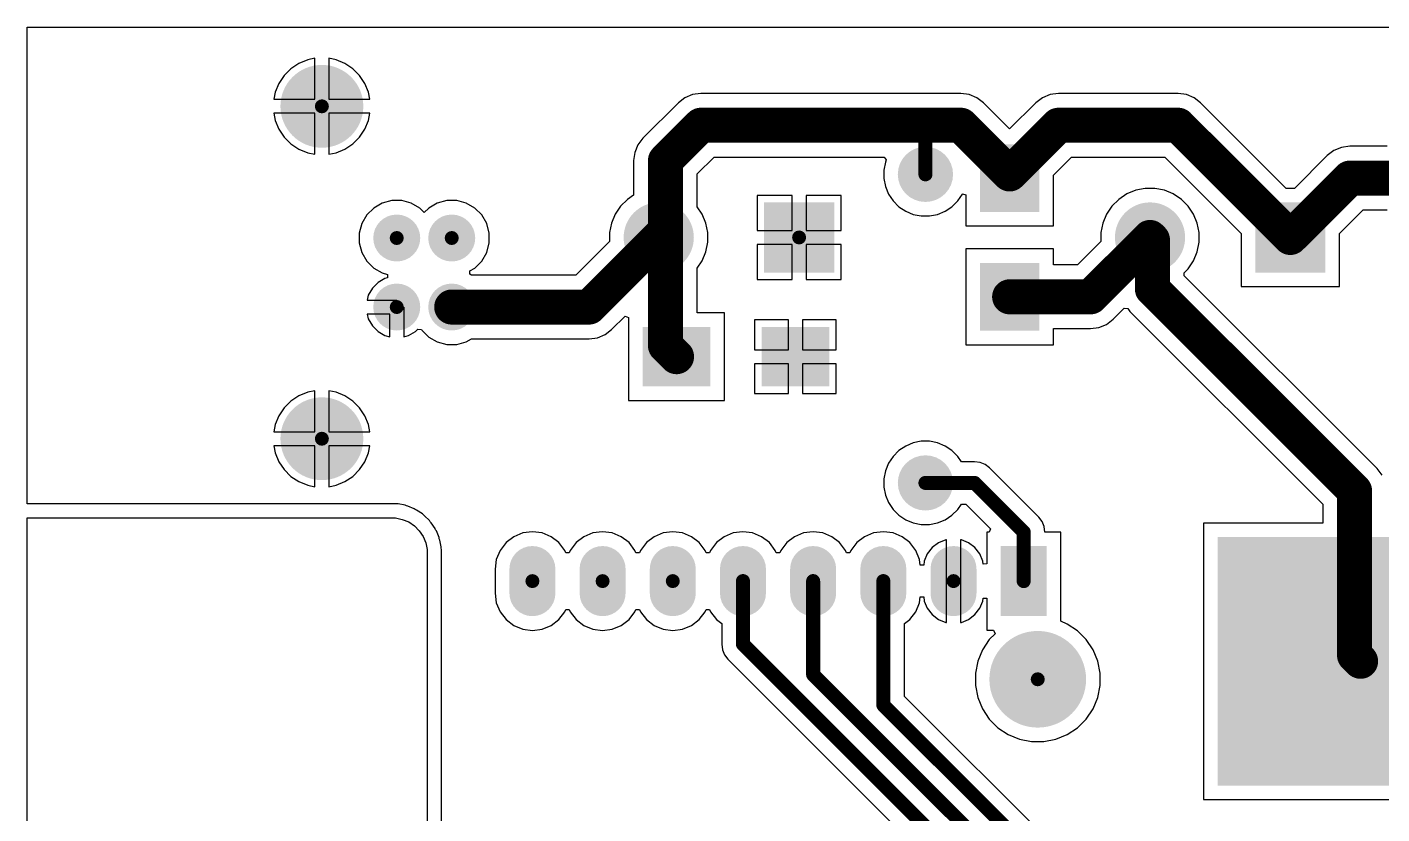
# Model space of a CAD drawing. Extents: x 35.6 to 115.6, y 61 to 113.
# Drawn here: x 35.56 to 84.59, y 84.53 to 113.03 of the extents above; entities that cross this region are included whole.
import ezdxf

# ---------------------------------------------------------------- set-up
doc = ezdxf.new("R2010")
doc.units = 0
for name, color, linetype in [('BOTTOMLAYER', 5, 'CONTINUOUS'), ('MULTILAYER', 9, 'CONTINUOUS'), ('PADHOLELAYER', 156, 'CONTINUOUS'), ('VIAHOLELAYER', 16, 'CONTINUOUS')]:
    doc.layers.add(name, color=color, linetype=linetype)

msp = doc.modelspace()

# ---------------------------------------------------------------- hatches: boundary and pattern name
at = {"layer": 'BOTTOMLAYER'}
h = msp.add_hatch(color=5, dxfattribs=at)
edge = h.paths.add_edge_path()
edge.add_arc((46.228, 110.16), 1.5, 0, 360)
h = msp.add_hatch(color=5, dxfattribs=at)
edge = h.paths.add_edge_path()
edge.add_arc((68.072, 107.696), 1, 0, 360)
for points in [[(70.045, 108.785), (72.195, 108.785), (72.195, 106.335), (70.045, 106.335)], [(62.23, 106.68), (64.77, 106.68), (64.77, 104.14), (62.23, 104.14)], [(80.01, 106.68), (82.55, 106.68), (82.55, 104.14), (80.01, 104.14)], [(70.045, 104.485), (72.195, 104.485), (72.195, 102.035), (70.045, 102.035)], [(57.839, 100.017), (57.839, 102.167), (60.289, 102.167), (60.289, 100.017)], [(62.139, 100.017), (62.139, 102.167), (64.589, 102.167), (64.589, 100.017)], [(72.46, 94.234), (72.46, 91.694), (70.796, 91.694), (70.796, 94.234)], [(78.645, 94.56), (88.995, 94.56), (88.995, 85.56), (78.645, 85.56)]]:
    msp.add_hatch(color=5, dxfattribs=at).paths.add_polyline_path(points)
h = msp.add_hatch(color=5, dxfattribs=at)
edge = h.paths.add_edge_path()
edge.add_arc((58.42, 105.41), 1.27, 0, 360)
h = msp.add_hatch(color=5, dxfattribs=at)
edge = h.paths.add_edge_path()
edge.add_arc((76.2, 105.41), 1.27, 0, 360)
h = msp.add_hatch(color=5, dxfattribs=at)
edge = h.paths.add_edge_path()
edge.add_arc((48.938, 105.39), 0.85, 0, 360)
h = msp.add_hatch(color=5, dxfattribs=at)
edge = h.paths.add_edge_path()
edge.add_arc((50.928, 105.39), 0.85, 0, 360)
h = msp.add_hatch(color=5, dxfattribs=at)
edge = h.paths.add_edge_path()
edge.add_arc((48.938, 102.89), 0.85, 0, 360)
h = msp.add_hatch(color=5, dxfattribs=at)
edge = h.paths.add_edge_path()
edge.add_arc((50.928, 102.89), 0.85, 0, 360)
h = msp.add_hatch(color=5, dxfattribs=at)
edge = h.paths.add_edge_path()
edge.add_arc((46.228, 98.12), 1.5, 0, 360)
h = msp.add_hatch(color=5, dxfattribs=at)
edge = h.paths.add_edge_path()
edge.add_arc((68.072, 96.52), 1, 0, 360)
h = msp.add_hatch(color=5, dxfattribs=at)
edge = h.paths.add_edge_path()
edge.add_arc((53.848, 93.402), 0.832, 0, 180)
edge.add_line((53.016, 93.402), (53.016, 92.526))
edge.add_arc((53.848, 92.526), 0.832, 180, 360)
edge.add_line((54.68, 92.526), (54.68, 93.402))
h = msp.add_hatch(color=5, dxfattribs=at)
edge = h.paths.add_edge_path()
edge.add_arc((56.388, 93.402), 0.832, 0, 180)
edge.add_line((55.556, 93.402), (55.556, 92.526))
edge.add_arc((56.388, 92.526), 0.832, 180, 360)
edge.add_line((57.22, 92.526), (57.22, 93.402))
h = msp.add_hatch(color=5, dxfattribs=at)
edge = h.paths.add_edge_path()
edge.add_arc((58.928, 93.402), 0.832, 0, 180)
edge.add_line((58.096, 93.402), (58.096, 92.526))
edge.add_arc((58.928, 92.526), 0.832, 180, 360)
edge.add_line((59.76, 92.526), (59.76, 93.402))
h = msp.add_hatch(color=5, dxfattribs=at)
edge = h.paths.add_edge_path()
edge.add_arc((61.468, 93.402), 0.832, 0, 180)
edge.add_line((60.636, 93.402), (60.636, 92.526))
edge.add_arc((61.468, 92.526), 0.832, 180, 360)
edge.add_line((62.3, 92.526), (62.3, 93.402))
h = msp.add_hatch(color=5, dxfattribs=at)
edge = h.paths.add_edge_path()
edge.add_arc((64.008, 93.402), 0.832, 0, 180)
edge.add_line((63.176, 93.402), (63.176, 92.526))
edge.add_arc((64.008, 92.526), 0.832, 180, 360)
edge.add_line((64.84, 92.526), (64.84, 93.402))
h = msp.add_hatch(color=5, dxfattribs=at)
edge = h.paths.add_edge_path()
edge.add_arc((66.548, 93.402), 0.832, 0, 180)
edge.add_line((65.716, 93.402), (65.716, 92.526))
edge.add_arc((66.548, 92.526), 0.832, 180, 360)
edge.add_line((67.38, 92.526), (67.38, 93.402))
h = msp.add_hatch(color=5, dxfattribs=at)
edge = h.paths.add_edge_path()
edge.add_arc((69.088, 93.402), 0.832, 0, 180)
edge.add_line((68.256, 93.402), (68.256, 92.526))
edge.add_arc((69.088, 92.526), 0.832, 180, 360)
edge.add_line((69.92, 92.526), (69.92, 93.402))
h = msp.add_hatch(color=5, dxfattribs=at)
edge = h.paths.add_edge_path()
edge.add_arc((72.136, 89.408), 1.75, 0, 360)
at = {"layer": 'MULTILAYER'}
h = msp.add_hatch(color=9, dxfattribs=at)
edge = h.paths.add_edge_path()
edge.add_arc((46.228, 110.16), 1.5, 0, 360)
h = msp.add_hatch(color=9, dxfattribs=at)
edge = h.paths.add_edge_path()
edge.add_arc((58.42, 105.41), 1.27, 0, 360)
for points in [[(62.23, 106.68), (64.77, 106.68), (64.77, 104.14), (62.23, 104.14)], [(80.01, 106.68), (82.55, 106.68), (82.55, 104.14), (80.01, 104.14)], [(72.46, 94.234), (72.46, 91.694), (70.796, 91.694), (70.796, 94.234)]]:
    msp.add_hatch(color=9, dxfattribs=at).paths.add_polyline_path(points)
h = msp.add_hatch(color=9, dxfattribs=at)
edge = h.paths.add_edge_path()
edge.add_arc((76.2, 105.41), 1.27, 0, 360)
h = msp.add_hatch(color=9, dxfattribs=at)
edge = h.paths.add_edge_path()
edge.add_arc((48.938, 105.39), 0.85, 0, 360)
h = msp.add_hatch(color=9, dxfattribs=at)
edge = h.paths.add_edge_path()
edge.add_arc((50.928, 105.39), 0.85, 0, 360)
h = msp.add_hatch(color=9, dxfattribs=at)
edge = h.paths.add_edge_path()
edge.add_arc((48.938, 102.89), 0.85, 0, 360)
h = msp.add_hatch(color=9, dxfattribs=at)
edge = h.paths.add_edge_path()
edge.add_arc((50.928, 102.89), 0.85, 0, 360)
h = msp.add_hatch(color=9, dxfattribs=at)
edge = h.paths.add_edge_path()
edge.add_arc((46.228, 98.12), 1.5, 0, 360)
h = msp.add_hatch(color=9, dxfattribs=at)
edge = h.paths.add_edge_path()
edge.add_arc((53.848, 93.402), 0.832, 0, 180)
edge.add_line((53.016, 93.402), (53.016, 92.526))
edge.add_arc((53.848, 92.526), 0.832, 180, 360)
edge.add_line((54.68, 92.526), (54.68, 93.402))
h = msp.add_hatch(color=9, dxfattribs=at)
edge = h.paths.add_edge_path()
edge.add_arc((56.388, 93.402), 0.832, 0, 180)
edge.add_line((55.556, 93.402), (55.556, 92.526))
edge.add_arc((56.388, 92.526), 0.832, 180, 360)
edge.add_line((57.22, 92.526), (57.22, 93.402))
h = msp.add_hatch(color=9, dxfattribs=at)
edge = h.paths.add_edge_path()
edge.add_arc((58.928, 93.402), 0.832, 0, 180)
edge.add_line((58.096, 93.402), (58.096, 92.526))
edge.add_arc((58.928, 92.526), 0.832, 180, 360)
edge.add_line((59.76, 92.526), (59.76, 93.402))
h = msp.add_hatch(color=9, dxfattribs=at)
edge = h.paths.add_edge_path()
edge.add_arc((61.468, 93.402), 0.832, 0, 180)
edge.add_line((60.636, 93.402), (60.636, 92.526))
edge.add_arc((61.468, 92.526), 0.832, 180, 360)
edge.add_line((62.3, 92.526), (62.3, 93.402))
h = msp.add_hatch(color=9, dxfattribs=at)
edge = h.paths.add_edge_path()
edge.add_arc((64.008, 93.402), 0.832, 0, 180)
edge.add_line((63.176, 93.402), (63.176, 92.526))
edge.add_arc((64.008, 92.526), 0.832, 180, 360)
edge.add_line((64.84, 92.526), (64.84, 93.402))
h = msp.add_hatch(color=9, dxfattribs=at)
edge = h.paths.add_edge_path()
edge.add_arc((66.548, 93.402), 0.832, 0, 180)
edge.add_line((65.716, 93.402), (65.716, 92.526))
edge.add_arc((66.548, 92.526), 0.832, 180, 360)
edge.add_line((67.38, 92.526), (67.38, 93.402))
h = msp.add_hatch(color=9, dxfattribs=at)
edge = h.paths.add_edge_path()
edge.add_arc((69.088, 93.402), 0.832, 0, 180)
edge.add_line((68.256, 93.402), (68.256, 92.526))
edge.add_arc((69.088, 92.526), 0.832, 180, 360)
edge.add_line((69.92, 92.526), (69.92, 93.402))
h = msp.add_hatch(color=9, dxfattribs=at)
edge = h.paths.add_edge_path()
edge.add_arc((72.136, 89.408), 1.75, 0, 360)
at = {"layer": 'PADHOLELAYER'}
h = msp.add_hatch(color=156, dxfattribs=at)
edge = h.paths.add_edge_path()
edge.add_arc((46.228, 110.16), 0.254, 0, 360)
h = msp.add_hatch(color=156, dxfattribs=at)
edge = h.paths.add_edge_path()
edge.add_arc((48.938, 105.39), 0.254, 0, 360)
h = msp.add_hatch(color=156, dxfattribs=at)
edge = h.paths.add_edge_path()
edge.add_arc((50.928, 105.39), 0.254, 0, 360)
h = msp.add_hatch(color=156, dxfattribs=at)
edge = h.paths.add_edge_path()
edge.add_arc((58.42, 105.41), 0.254, 0, 360)
h = msp.add_hatch(color=156, dxfattribs=at)
edge = h.paths.add_edge_path()
edge.add_arc((63.5, 105.41), 0.254, 0, 360)
h = msp.add_hatch(color=156, dxfattribs=at)
edge = h.paths.add_edge_path()
edge.add_arc((76.2, 105.41), 0.254, 0, 360)
h = msp.add_hatch(color=156, dxfattribs=at)
edge = h.paths.add_edge_path()
edge.add_arc((81.28, 105.41), 0.254, 0, 360)
h = msp.add_hatch(color=156, dxfattribs=at)
edge = h.paths.add_edge_path()
edge.add_arc((48.938, 102.89), 0.254, 0, 360)
h = msp.add_hatch(color=156, dxfattribs=at)
edge = h.paths.add_edge_path()
edge.add_arc((50.928, 102.89), 0.254, 0, 360)
h = msp.add_hatch(color=156, dxfattribs=at)
edge = h.paths.add_edge_path()
edge.add_arc((46.228, 98.12), 0.254, 0, 360)
h = msp.add_hatch(color=156, dxfattribs=at)
edge = h.paths.add_edge_path()
edge.add_arc((53.848, 92.964), 0.254, 0, 360)
h = msp.add_hatch(color=156, dxfattribs=at)
edge = h.paths.add_edge_path()
edge.add_arc((56.388, 92.964), 0.254, 0, 360)
h = msp.add_hatch(color=156, dxfattribs=at)
edge = h.paths.add_edge_path()
edge.add_arc((58.928, 92.964), 0.254, 0, 360)
h = msp.add_hatch(color=156, dxfattribs=at)
edge = h.paths.add_edge_path()
edge.add_arc((61.468, 92.964), 0.254, 0, 360)
h = msp.add_hatch(color=156, dxfattribs=at)
edge = h.paths.add_edge_path()
edge.add_arc((64.008, 92.964), 0.254, 0, 360)
h = msp.add_hatch(color=156, dxfattribs=at)
edge = h.paths.add_edge_path()
edge.add_arc((66.548, 92.964), 0.254, 0, 360)
h = msp.add_hatch(color=156, dxfattribs=at)
edge = h.paths.add_edge_path()
edge.add_arc((69.088, 92.964), 0.254, 0, 360)
h = msp.add_hatch(color=156, dxfattribs=at)
edge = h.paths.add_edge_path()
edge.add_arc((71.628, 92.964), 0.254, 0, 360)
h = msp.add_hatch(color=156, dxfattribs=at)
edge = h.paths.add_edge_path()
edge.add_arc((72.136, 89.408), 0.254, 0, 360)
at = {"layer": 'VIAHOLELAYER'}
h = msp.add_hatch(color=16, dxfattribs=at)
edge = h.paths.add_edge_path()
edge.add_arc((68.072, 107.696), 0.254, 0, 360)
h = msp.add_hatch(color=16, dxfattribs=at)
edge = h.paths.add_edge_path()
edge.add_arc((68.072, 96.52), 0.254, 0, 360)

# ---------------------------------------------------------------- linework, layer by layer
at = {"layer": 'BOTTOMLAYER'}
for p, q in [((35.56, 95.768), (35.56, 113.03)), ((35.56, 113.03), (115.57, 113.03)), ((45.716, 111.847), (45.397, 111.714)), ((45.974, 111.898), (45.716, 111.847)), ((45.974, 110.414), (45.974, 111.898)), ((46.74, 111.847), (46.482, 111.898)), ((46.482, 111.898), (46.482, 110.414)), ((47.059, 111.714), (46.74, 111.847)), ((45.11, 111.522), (44.866, 111.278)), ((45.397, 111.714), (45.11, 111.522)), ((47.346, 111.522), (47.059, 111.714)), ((47.59, 111.278), (47.346, 111.522)), ((44.674, 110.991), (44.541, 110.672)), ((44.866, 111.278), (44.674, 110.991)), ((47.782, 110.991), (47.59, 111.278)), ((47.915, 110.672), (47.782, 110.991)), ((44.541, 110.672), (44.49, 110.414)), ((44.49, 110.414), (45.974, 110.414)), ((46.482, 110.414), (47.966, 110.414)), ((47.966, 110.414), (47.915, 110.672)), ((59.368, 110.472), (59.129, 110.289)), ((59.646, 110.588), (59.368, 110.472)), ((59.944, 110.627), (59.646, 110.588)), ((69.356, 110.627), (59.944, 110.627)), ((69.654, 110.588), (69.356, 110.627)), ((69.932, 110.472), (69.654, 110.588)), ((70.171, 110.289), (69.932, 110.472)), ((72.308, 110.472), (72.069, 110.289)), ((72.586, 110.588), (72.308, 110.472)), ((72.884, 110.627), (72.586, 110.588)), ((77.216, 110.627), (72.884, 110.627)), ((77.514, 110.588), (77.216, 110.627)), ((77.792, 110.472), (77.514, 110.588)), ((78.031, 110.289), (77.792, 110.472)), ((45.974, 109.906), (44.49, 109.906)), ((44.49, 109.906), (44.541, 109.648)), ((45.974, 108.422), (45.974, 109.906)), ((47.966, 109.906), (46.482, 109.906)), ((46.482, 109.906), (46.482, 108.422)), ((47.915, 109.648), (47.966, 109.906)), ((59.129, 110.289), (57.848, 109.008)), ((71.12, 109.34), (70.171, 110.289)), ((72.069, 110.289), (71.12, 109.34)), ((81.132, 107.188), (78.031, 110.289)), ((44.541, 109.648), (44.674, 109.329)), ((47.782, 109.329), (47.915, 109.648)), ((44.674, 109.329), (44.866, 109.042)), ((44.866, 109.042), (45.11, 108.798)), ((47.346, 108.798), (47.59, 109.042)), ((47.59, 109.042), (47.782, 109.329)), ((57.848, 109.008), (57.665, 108.769)), ((45.11, 108.798), (45.397, 108.606)), ((45.397, 108.606), (45.716, 108.473)), ((45.716, 108.473), (45.974, 108.422)), ((46.482, 108.422), (46.74, 108.473)), ((46.74, 108.473), (47.059, 108.606)), ((47.059, 108.606), (47.346, 108.798)), ((57.549, 108.491), (57.51, 108.193)), ((57.665, 108.769), (57.549, 108.491)), ((82.615, 108.375), (81.428, 107.188)), ((82.854, 108.558), (82.615, 108.375)), ((83.132, 108.674), (82.854, 108.558)), ((83.43, 108.713), (83.132, 108.674)), ((84.777, 108.713), (83.43, 108.713)), ((57.51, 108.193), (57.51, 106.94)), ((59.816, 107.715), (60.422, 108.321)), ((60.422, 108.321), (66.584, 108.321)), ((66.622, 108.136), (66.564, 107.845)), ((66.584, 108.321), (66.655, 108.216)), ((66.655, 108.216), (66.622, 108.136)), ((72.703, 107.663), (73.362, 108.321)), ((73.362, 108.321), (76.738, 108.321)), ((76.738, 108.321), (79.502, 105.558)), ((59.816, 106.521), (59.816, 107.715)), ((66.564, 107.845), (66.564, 107.547)), ((66.564, 107.547), (66.622, 107.256)), ((72.703, 105.827), (72.703, 107.663)), ((57.51, 106.94), (57.287, 106.791)), ((63.246, 106.934), (61.976, 106.934)), ((61.976, 106.934), (61.976, 105.664)), ((63.246, 105.664), (63.246, 106.934)), ((65.024, 106.934), (63.754, 106.934)), ((63.754, 106.934), (63.754, 105.664)), ((65.024, 105.664), (65.024, 106.934)), ((66.622, 107.256), (66.736, 106.982)), ((66.736, 106.982), (66.901, 106.735)), ((69.243, 106.735), (69.408, 106.982)), ((69.408, 106.982), (69.41, 106.986)), ((69.41, 106.986), (69.537, 106.96)), ((69.537, 106.96), (69.537, 105.827)), ((75.358, 106.986), (75.067, 106.791)), ((75.681, 107.12), (75.358, 106.986)), ((76.025, 107.188), (75.681, 107.12)), ((76.375, 107.188), (76.025, 107.188)), ((76.719, 107.12), (76.375, 107.188)), ((77.042, 106.986), (76.719, 107.12)), ((77.333, 106.791), (77.042, 106.986)), ((81.428, 107.188), (81.132, 107.188)), ((48.104, 106.477), (47.851, 106.224)), ((48.414, 106.655), (48.104, 106.477)), ((48.759, 106.748), (48.414, 106.655)), ((49.117, 106.748), (48.759, 106.748)), ((49.462, 106.655), (49.117, 106.748)), ((49.772, 106.477), (49.462, 106.655)), ((49.933, 106.315), (49.772, 106.477)), ((50.094, 106.477), (49.933, 106.315)), ((50.404, 106.655), (50.094, 106.477)), ((50.749, 106.748), (50.404, 106.655)), ((51.107, 106.748), (50.749, 106.748)), ((51.452, 106.655), (51.107, 106.748)), ((51.762, 106.477), (51.452, 106.655)), ((52.015, 106.224), (51.762, 106.477)), ((57.039, 106.543), (56.844, 106.252)), ((57.287, 106.791), (57.039, 106.543)), ((59.996, 106.252), (59.816, 106.521)), ((66.901, 106.735), (67.111, 106.525)), ((67.111, 106.525), (67.358, 106.36)), ((68.786, 106.36), (69.033, 106.525)), ((69.033, 106.525), (69.243, 106.735)), ((74.819, 106.543), (74.624, 106.252)), ((75.067, 106.791), (74.819, 106.543)), ((77.581, 106.543), (77.333, 106.791)), ((77.776, 106.252), (77.581, 106.543)), ((83.058, 105.558), (83.908, 106.407)), ((83.908, 106.407), (84.777, 106.407)), ((47.673, 105.914), (47.58, 105.569)), ((47.851, 106.224), (47.673, 105.914)), ((52.193, 105.914), (52.015, 106.224)), ((52.286, 105.569), (52.193, 105.914)), ((56.71, 105.929), (56.642, 105.585)), ((56.844, 106.252), (56.71, 105.929)), ((60.13, 105.929), (59.996, 106.252)), ((60.198, 105.585), (60.13, 105.929)), ((67.358, 106.36), (67.632, 106.246)), ((67.632, 106.246), (67.923, 106.188)), ((67.923, 106.188), (68.221, 106.188)), ((68.221, 106.188), (68.512, 106.246)), ((68.512, 106.246), (68.786, 106.36)), ((74.49, 105.929), (74.422, 105.585)), ((74.624, 106.252), (74.49, 105.929)), ((77.91, 105.929), (77.776, 106.252)), ((77.978, 105.585), (77.91, 105.929)), ((47.58, 105.569), (47.58, 105.211)), ((52.286, 105.211), (52.286, 105.569)), ((56.642, 105.585), (56.642, 105.262)), ((60.198, 105.235), (60.198, 105.585)), ((61.976, 105.664), (63.246, 105.664)), ((63.754, 105.664), (65.024, 105.664)), ((69.537, 105.827), (72.703, 105.827)), ((74.422, 105.585), (74.422, 105.262)), ((77.978, 105.235), (77.978, 105.585)), ((79.502, 105.558), (79.502, 103.632)), ((83.058, 103.632), (83.058, 105.558)), ((47.58, 105.211), (47.673, 104.866)), ((52.193, 104.866), (52.286, 105.211)), ((56.642, 105.262), (55.422, 104.043)), ((60.13, 104.891), (60.198, 105.235)), ((63.246, 105.156), (61.976, 105.156)), ((61.976, 105.156), (61.976, 103.886)), ((63.246, 103.886), (63.246, 105.156)), ((65.024, 105.156), (63.754, 105.156)), ((63.754, 105.156), (63.754, 103.886)), ((65.024, 103.886), (65.024, 105.156)), ((72.703, 104.993), (69.537, 104.993)), ((69.537, 104.993), (69.537, 101.527)), ((72.703, 104.413), (72.703, 104.993)), ((74.422, 105.262), (73.572, 104.413)), ((77.91, 104.891), (77.978, 105.235)), ((47.673, 104.866), (47.851, 104.556)), ((47.851, 104.556), (48.104, 104.303)), ((51.762, 104.303), (52.015, 104.556)), ((52.015, 104.556), (52.193, 104.866)), ((59.816, 104.299), (59.996, 104.568)), ((59.996, 104.568), (60.13, 104.891)), ((77.581, 104.277), (77.776, 104.568)), ((77.776, 104.568), (77.91, 104.891)), ((48.104, 104.303), (48.414, 104.125)), ((48.414, 104.125), (48.602, 104.074)), ((48.602, 104.074), (48.602, 103.943)), ((51.589, 104.204), (51.762, 104.303)), ((51.589, 104.076), (51.589, 104.204)), ((51.647, 104.043), (51.589, 104.076)), ((55.422, 104.043), (51.647, 104.043)), ((59.816, 102.675), (59.816, 104.299)), ((73.572, 104.413), (72.703, 104.413)), ((77.439, 104.134), (77.581, 104.277)), ((77.439, 104.023), (77.439, 104.134)), ((84.418, 97.044), (77.439, 104.023)), ((48.055, 103.568), (47.909, 103.316)), ((48.26, 103.773), (48.055, 103.568)), ((48.512, 103.919), (48.26, 103.773)), ((48.602, 103.943), (48.512, 103.919)), ((61.976, 103.886), (63.246, 103.886)), ((63.754, 103.886), (65.024, 103.886)), ((79.502, 103.632), (83.058, 103.632)), ((47.909, 103.316), (47.863, 103.144)), ((47.863, 103.144), (48.938, 103.144)), ((48.938, 103.144), (48.938, 102.89)), ((48.684, 102.636), (47.863, 102.636)), ((47.863, 102.636), (47.909, 102.464)), ((48.684, 101.815), (48.684, 102.636)), ((48.938, 102.89), (49.192, 102.89)), ((49.192, 102.89), (49.192, 101.815)), ((56.715, 102.075), (57.204, 102.564)), ((57.204, 102.564), (57.331, 102.511)), ((57.331, 102.511), (57.331, 99.509)), ((60.797, 102.675), (59.816, 102.675)), ((60.797, 99.509), (60.797, 102.675)), ((74.865, 102.445), (75.264, 102.844)), ((75.264, 102.844), (75.391, 102.835)), ((75.391, 102.835), (75.471, 102.731)), ((75.471, 102.731), (82.45, 95.752)), ((47.909, 102.464), (48.055, 102.212)), ((48.055, 102.212), (48.26, 102.007)), ((48.26, 102.007), (48.512, 101.861)), ((49.364, 101.861), (49.616, 102.007)), ((49.616, 102.007), (49.703, 102.094)), ((49.703, 102.094), (49.829, 102.077)), ((49.829, 102.077), (49.841, 102.056)), ((49.841, 102.056), (50.094, 101.803)), ((56.476, 101.892), (56.715, 102.075)), ((63.11, 102.421), (61.885, 102.421)), ((61.885, 102.421), (61.885, 101.346)), ((63.11, 101.346), (63.11, 102.421)), ((64.843, 102.421), (63.618, 102.421)), ((63.618, 102.421), (63.618, 101.346)), ((64.843, 101.346), (64.843, 102.421)), ((72.703, 101.527), (72.703, 102.107)), ((72.703, 102.107), (74.05, 102.107)), ((74.05, 102.107), (74.348, 102.146)), ((74.348, 102.146), (74.626, 102.262)), ((74.626, 102.262), (74.865, 102.445)), ((48.512, 101.861), (48.684, 101.815)), ((49.192, 101.815), (49.364, 101.861)), ((50.094, 101.803), (50.404, 101.625)), ((50.404, 101.625), (50.749, 101.532)), ((50.749, 101.532), (51.107, 101.532)), ((51.107, 101.532), (51.452, 101.625)), ((51.452, 101.625), (51.647, 101.737)), ((51.647, 101.737), (55.9, 101.737)), ((55.9, 101.737), (56.198, 101.776)), ((56.198, 101.776), (56.476, 101.892)), ((69.537, 101.527), (72.703, 101.527)), ((61.885, 101.346), (63.11, 101.346)), ((63.618, 101.346), (64.843, 101.346)), ((63.11, 100.838), (61.885, 100.838)), ((61.885, 100.838), (61.885, 99.763)), ((63.11, 99.763), (63.11, 100.838)), ((64.843, 100.838), (63.618, 100.838)), ((63.618, 100.838), (63.618, 99.763)), ((64.843, 99.763), (64.843, 100.838)), ((45.397, 99.674), (45.11, 99.482)), ((45.716, 99.807), (45.397, 99.674)), ((45.974, 99.858), (45.716, 99.807)), ((45.974, 98.374), (45.974, 99.858)), ((46.74, 99.807), (46.482, 99.858)), ((46.482, 99.858), (46.482, 98.374)), ((47.059, 99.674), (46.74, 99.807)), ((47.346, 99.482), (47.059, 99.674)), ((61.885, 99.763), (63.11, 99.763)), ((63.618, 99.763), (64.843, 99.763)), ((44.866, 99.238), (44.674, 98.951)), ((45.11, 99.482), (44.866, 99.238)), ((47.59, 99.238), (47.346, 99.482)), ((47.782, 98.951), (47.59, 99.238)), ((57.331, 99.509), (60.797, 99.509)), ((44.541, 98.632), (44.49, 98.374)), ((44.674, 98.951), (44.541, 98.632)), ((47.915, 98.632), (47.782, 98.951)), ((47.966, 98.374), (47.915, 98.632)), ((44.49, 98.374), (45.974, 98.374)), ((46.482, 98.374), (47.966, 98.374)), ((45.974, 97.866), (44.49, 97.866)), ((44.49, 97.866), (44.541, 97.608)), ((44.541, 97.608), (44.674, 97.289)), ((45.974, 96.382), (45.974, 97.866)), ((47.966, 97.866), (46.482, 97.866)), ((46.482, 97.866), (46.482, 96.382)), ((47.782, 97.289), (47.915, 97.608)), ((47.915, 97.608), (47.966, 97.866)), ((67.111, 97.691), (66.901, 97.481)), ((67.358, 97.856), (67.111, 97.691)), ((67.632, 97.97), (67.358, 97.856)), ((67.923, 98.028), (67.632, 97.97)), ((68.221, 98.028), (67.923, 98.028)), ((68.512, 97.97), (68.221, 98.028)), ((68.786, 97.856), (68.512, 97.97)), ((69.033, 97.691), (68.786, 97.856)), ((69.243, 97.481), (69.033, 97.691)), ((44.674, 97.289), (44.866, 97.002)), ((47.59, 97.002), (47.782, 97.289)), ((66.736, 97.234), (66.622, 96.96)), ((66.901, 97.481), (66.736, 97.234)), ((69.372, 97.289), (69.243, 97.481)), ((69.85, 97.289), (69.372, 97.289)), ((70.049, 97.262), (69.85, 97.289)), ((70.234, 97.186), (70.049, 97.262)), ((70.393, 97.063), (70.234, 97.186)), ((44.866, 97.002), (45.11, 96.758)), ((45.11, 96.758), (45.397, 96.566)), ((47.059, 96.566), (47.346, 96.758)), ((47.346, 96.758), (47.59, 97.002)), ((66.622, 96.96), (66.564, 96.669)), ((66.564, 96.669), (66.564, 96.371)), ((72.171, 95.285), (70.393, 97.063)), ((84.601, 96.805), (84.418, 97.044)), ((45.397, 96.566), (45.716, 96.433)), ((45.716, 96.433), (45.974, 96.382)), ((46.482, 96.382), (46.74, 96.433)), ((46.74, 96.433), (47.059, 96.566)), ((66.564, 96.371), (66.622, 96.08)), ((48.768, 95.768), (35.56, 95.768)), ((48.893, 95.768), (48.768, 95.768)), ((48.943, 95.758), (48.893, 95.768)), ((48.994, 95.758), (48.943, 95.758)), ((49.239, 95.709), (48.994, 95.758)), ((49.287, 95.69), (49.239, 95.709)), ((49.337, 95.68), (49.287, 95.69)), ((49.568, 95.584), (49.337, 95.68)), ((66.622, 96.08), (66.736, 95.806)), ((66.736, 95.806), (66.901, 95.559)), ((69.243, 95.559), (69.372, 95.751)), ((69.372, 95.751), (69.532, 95.751)), ((69.532, 95.751), (70.424, 94.859)), ((82.45, 95.752), (82.45, 95.068)), ((35.56, 67.31), (35.56, 95.25)), ((35.56, 95.25), (48.768, 95.25)), ((48.768, 95.25), (48.893, 95.25)), ((48.893, 95.25), (49.138, 95.201)), ((49.138, 95.201), (49.37, 95.105)), ((49.61, 95.556), (49.568, 95.584)), ((49.657, 95.536), (49.61, 95.556)), ((49.865, 95.397), (49.657, 95.536)), ((49.901, 95.361), (49.865, 95.397)), ((49.944, 95.333), (49.901, 95.361)), ((50.121, 95.156), (49.944, 95.333)), ((50.149, 95.113), (50.121, 95.156)), ((66.901, 95.559), (67.111, 95.349)), ((67.111, 95.349), (67.358, 95.184)), ((67.358, 95.184), (67.632, 95.07)), ((68.512, 95.07), (68.786, 95.184)), ((68.786, 95.184), (69.033, 95.349)), ((69.033, 95.349), (69.243, 95.559)), ((72.294, 95.126), (72.171, 95.285)), ((72.171, 95.285), (72.171, 95.285)), ((72.37, 94.941), (72.294, 95.126)), ((49.37, 95.105), (49.578, 94.966)), ((49.578, 94.966), (49.754, 94.79)), ((49.754, 94.79), (49.893, 94.582)), ((50.185, 95.077), (50.149, 95.113)), ((50.324, 94.869), (50.185, 95.077)), ((50.344, 94.822), (50.324, 94.869)), ((50.372, 94.78), (50.344, 94.822)), ((50.468, 94.549), (50.372, 94.78)), ((53.498, 94.707), (53.172, 94.572)), ((53.848, 94.754), (53.498, 94.707)), ((54.198, 94.707), (53.848, 94.754)), ((54.524, 94.572), (54.198, 94.707)), ((56.038, 94.707), (55.712, 94.572)), ((56.388, 94.754), (56.038, 94.707)), ((56.738, 94.707), (56.388, 94.754)), ((57.064, 94.572), (56.738, 94.707)), ((58.578, 94.707), (58.252, 94.572)), ((58.928, 94.754), (58.578, 94.707)), ((59.278, 94.707), (58.928, 94.754)), ((59.604, 94.572), (59.278, 94.707)), ((61.118, 94.707), (60.792, 94.572)), ((61.468, 94.754), (61.118, 94.707)), ((61.818, 94.707), (61.468, 94.754)), ((62.144, 94.572), (61.818, 94.707)), ((63.658, 94.707), (63.332, 94.572)), ((64.008, 94.754), (63.658, 94.707)), ((64.358, 94.707), (64.008, 94.754)), ((64.684, 94.572), (64.358, 94.707)), ((66.198, 94.707), (65.872, 94.572)), ((66.548, 94.754), (66.198, 94.707)), ((66.898, 94.707), (66.548, 94.754)), ((67.224, 94.572), (66.898, 94.707)), ((67.632, 95.07), (67.923, 95.012)), ((67.923, 95.012), (68.221, 95.012)), ((68.221, 95.012), (68.512, 95.07)), ((70.375, 94.742), (70.288, 94.742)), ((70.288, 94.742), (70.288, 93.587)), ((70.424, 94.859), (70.375, 94.742)), ((72.397, 94.742), (72.37, 94.941)), ((72.968, 94.742), (72.397, 94.742)), ((72.968, 91.507), (72.968, 94.742)), ((82.45, 95.068), (78.137, 95.068)), ((78.137, 95.068), (78.137, 85.052)), ((49.893, 94.582), (49.989, 94.35)), ((49.989, 94.35), (50.038, 94.105)), ((50.478, 94.499), (50.468, 94.549)), ((50.497, 94.451), (50.478, 94.499)), ((50.546, 94.206), (50.497, 94.451)), ((50.546, 94.155), (50.546, 94.206)), ((50.556, 94.105), (50.546, 94.155)), ((52.892, 94.358), (52.677, 94.078)), ((53.172, 94.572), (52.892, 94.358)), ((54.804, 94.358), (54.524, 94.572)), ((55.019, 94.078), (54.804, 94.358)), ((55.432, 94.358), (55.217, 94.078)), ((55.712, 94.572), (55.432, 94.358)), ((57.344, 94.358), (57.064, 94.572)), ((57.559, 94.078), (57.344, 94.358)), ((57.972, 94.358), (57.757, 94.078)), ((58.252, 94.572), (57.972, 94.358)), ((59.884, 94.358), (59.604, 94.572)), ((60.099, 94.078), (59.884, 94.358)), ((60.512, 94.358), (60.297, 94.078)), ((60.792, 94.572), (60.512, 94.358)), ((62.424, 94.358), (62.144, 94.572)), ((62.639, 94.078), (62.424, 94.358)), ((63.052, 94.358), (62.837, 94.078)), ((63.332, 94.572), (63.052, 94.358)), ((64.964, 94.358), (64.684, 94.572)), ((65.179, 94.078), (64.964, 94.358)), ((65.592, 94.358), (65.377, 94.078)), ((65.872, 94.572), (65.592, 94.358)), ((67.504, 94.358), (67.224, 94.572)), ((67.719, 94.078), (67.504, 94.358)), ((68.313, 94.176), (68.139, 93.949)), ((68.54, 94.351), (68.313, 94.176)), ((68.804, 94.46), (68.54, 94.351)), ((68.834, 94.464), (68.804, 94.46)), ((68.834, 92.964), (68.834, 94.464)), ((69.372, 94.46), (69.342, 94.464)), ((69.342, 94.464), (69.342, 92.964)), ((69.636, 94.351), (69.372, 94.46)), ((69.863, 94.176), (69.636, 94.351)), ((70.037, 93.949), (69.863, 94.176)), ((50.038, 94.105), (50.038, 93.98)), ((50.038, 93.98), (50.038, 93.98)), ((50.038, 93.98), (50.038, 68.58)), ((50.556, 93.98), (50.556, 94.105)), ((50.556, 68.58), (50.556, 93.98)), ((50.556, 93.98), (50.556, 93.98)), ((52.542, 93.751), (52.496, 93.402)), ((52.677, 94.078), (52.542, 93.751)), ((55.054, 93.992), (55.019, 94.078)), ((55.181, 93.992), (55.054, 93.992)), ((55.217, 94.078), (55.181, 93.992)), ((57.594, 93.992), (57.559, 94.078)), ((57.721, 93.992), (57.594, 93.992)), ((57.757, 94.078), (57.721, 93.992)), ((60.135, 93.992), (60.099, 94.078)), ((60.261, 93.992), (60.135, 93.992)), ((60.297, 94.078), (60.261, 93.992)), ((62.674, 93.992), (62.639, 94.078)), ((62.801, 93.992), (62.674, 93.992)), ((62.837, 94.078), (62.801, 93.992)), ((65.214, 93.992), (65.179, 94.078)), ((65.341, 93.992), (65.214, 93.992)), ((65.377, 94.078), (65.341, 93.992)), ((67.854, 93.751), (67.719, 94.078)), ((67.882, 93.538), (67.854, 93.751)), ((68.029, 93.685), (68.01, 93.538)), ((68.139, 93.949), (68.029, 93.685)), ((70.147, 93.685), (70.037, 93.949)), ((70.161, 93.579), (70.147, 93.685)), ((52.496, 93.402), (52.496, 92.526)), ((68.01, 93.538), (67.882, 93.538)), ((70.288, 93.587), (70.161, 93.579)), ((68.834, 91.464), (68.834, 92.964)), ((69.342, 92.964), (69.342, 91.464)), ((52.496, 92.526), (52.542, 92.177)), ((67.854, 92.177), (67.882, 92.39)), ((67.882, 92.39), (68.01, 92.39)), ((68.01, 92.39), (68.029, 92.243)), ((68.029, 92.243), (68.139, 91.979)), ((70.037, 91.979), (70.147, 92.243)), ((70.147, 92.243), (70.161, 92.349)), ((70.161, 92.349), (70.288, 92.341)), ((70.288, 92.341), (70.288, 91.186)), ((52.542, 92.177), (52.677, 91.85)), ((52.677, 91.85), (52.892, 91.57)), ((54.804, 91.57), (55.019, 91.85)), ((55.019, 91.85), (55.054, 91.936)), ((55.054, 91.936), (55.181, 91.936)), ((55.181, 91.936), (55.217, 91.85)), ((55.217, 91.85), (55.432, 91.57)), ((57.344, 91.57), (57.559, 91.85)), ((57.559, 91.85), (57.594, 91.936)), ((57.594, 91.936), (57.721, 91.936)), ((57.721, 91.936), (57.757, 91.85)), ((57.757, 91.85), (57.972, 91.57)), ((59.884, 91.57), (60.099, 91.85)), ((60.099, 91.85), (60.135, 91.936)), ((60.135, 91.936), (60.261, 91.936)), ((60.261, 91.936), (60.297, 91.85)), ((60.297, 91.85), (60.512, 91.57)), ((67.504, 91.57), (67.719, 91.85)), ((67.719, 91.85), (67.854, 92.177)), ((68.139, 91.979), (68.313, 91.752)), ((68.313, 91.752), (68.54, 91.577)), ((69.636, 91.577), (69.863, 91.752)), ((69.863, 91.752), (70.037, 91.979)), ((52.892, 91.57), (53.172, 91.356)), ((53.172, 91.356), (53.498, 91.221)), ((53.498, 91.221), (53.848, 91.174)), ((53.848, 91.174), (54.198, 91.221)), ((54.198, 91.221), (54.524, 91.356)), ((54.524, 91.356), (54.804, 91.57)), ((55.432, 91.57), (55.712, 91.356)), ((55.712, 91.356), (56.038, 91.221)), ((56.038, 91.221), (56.388, 91.174)), ((56.388, 91.174), (56.738, 91.221)), ((56.738, 91.221), (57.064, 91.356)), ((57.064, 91.356), (57.344, 91.57)), ((57.972, 91.57), (58.252, 91.356)), ((58.252, 91.356), (58.578, 91.221)), ((58.578, 91.221), (58.928, 91.174)), ((58.928, 91.174), (59.278, 91.221)), ((59.278, 91.221), (59.604, 91.356)), ((59.604, 91.356), (59.884, 91.57)), ((60.512, 91.57), (60.699, 91.427)), ((60.699, 91.427), (60.699, 90.678)), ((67.317, 91.427), (67.504, 91.57)), ((67.317, 88.79), (67.317, 91.427)), ((68.54, 91.577), (68.804, 91.468)), ((68.804, 91.468), (68.834, 91.464)), ((69.342, 91.464), (69.372, 91.468)), ((69.372, 91.468), (69.636, 91.577)), ((73.206, 91.409), (72.968, 91.507)), ((73.575, 91.162), (73.206, 91.409)), ((70.382, 90.847), (70.135, 90.478)), ((70.288, 91.186), (70.541, 91.186)), ((70.594, 91.059), (70.382, 90.847)), ((70.541, 91.186), (70.594, 91.059)), ((73.89, 90.847), (73.575, 91.162)), ((74.137, 90.478), (73.89, 90.847)), ((60.699, 90.678), (60.726, 90.479)), ((60.726, 90.479), (60.802, 90.294)), ((60.802, 90.294), (60.925, 90.135)), ((70.135, 90.478), (69.965, 90.067)), ((74.307, 90.067), (74.137, 90.478)), ((60.925, 90.135), (63.973, 87.087)), ((69.965, 90.067), (69.878, 89.63)), ((74.394, 89.63), (74.307, 90.067)), ((69.878, 89.63), (69.878, 89.186)), ((74.394, 89.186), (74.394, 89.63)), ((81.932, 74.175), (67.317, 88.79)), ((69.878, 89.186), (69.965, 88.749)), ((69.965, 88.749), (70.135, 88.338)), ((74.137, 88.338), (74.307, 88.749)), ((74.307, 88.749), (74.394, 89.186)), ((70.135, 88.338), (70.382, 87.969)), ((73.89, 87.969), (74.137, 88.338)), ((70.382, 87.969), (70.697, 87.654)), ((73.575, 87.654), (73.89, 87.969)), ((70.697, 87.654), (71.066, 87.407)), ((71.066, 87.407), (71.477, 87.237)), ((72.795, 87.237), (73.206, 87.407)), ((73.206, 87.407), (73.575, 87.654)), ((63.973, 87.087), (63.973, 87.087)), ((63.973, 87.087), (80.229, 70.831)), ((71.477, 87.237), (71.914, 87.15)), ((71.914, 87.15), (72.358, 87.15)), ((72.358, 87.15), (72.795, 87.237)), ((78.137, 85.052), (89.503, 85.052))]:
    msp.add_line(p, q, dxfattribs=at)
for points, const_width in [([(58.663, 108.193), (59.944, 109.474)], 1.27), ([(59.944, 109.474), (68.072, 109.474)], 1.27), ([(68.072, 109.474), (69.356, 109.474)], 1.27), ([(69.356, 109.474), (71.12, 107.71)], 1.27), ([(71.12, 107.71), (72.884, 109.474)], 1.27), ([(72.884, 109.474), (77.216, 109.474)], 1.27), ([(77.216, 109.474), (81.28, 105.41)], 1.27), ([(68.072, 107.696), (68.072, 109.474)], 0.508), ([(58.663, 105.653), (58.663, 108.193)], 1.27), ([(81.28, 105.41), (83.43, 107.56)], 1.27), ([(83.43, 107.56), (86.36, 107.56)], 1.27), ([(55.9, 102.89), (58.42, 105.41)], 1.27), ([(58.42, 105.41), (58.663, 105.653)], 1.27), ([(58.663, 101.493), (58.663, 105.653)], 1.27), ([(74.05, 103.26), (76.2, 105.41)], 1.27), ([(76.2, 105.41), (76.286, 105.324)], 1.27), ([(76.286, 103.546), (76.286, 105.324)], 1.27), ([(76.286, 103.546), (83.603, 96.229)], 1.27), ([(50.928, 102.89), (55.9, 102.89)], 1.27), ([(71.12, 103.26), (74.05, 103.26)], 1.27), ([(58.663, 101.493), (59.064, 101.092)], 1.27), ([(58.928, 100.956), (59.064, 101.092)], 0.508), ([(68.072, 96.52), (69.85, 96.52)], 0.508), ([(69.85, 96.52), (71.628, 94.742)], 0.508), ([(83.603, 90.277), (83.603, 96.229)], 1.27), ([(71.628, 92.964), (71.628, 94.742)], 0.508), ([(61.468, 90.678), (61.468, 92.964)], 0.508), ([(64.008, 89.575), (64.008, 92.964)], 0.508), ([(66.548, 88.472), (66.548, 92.964)], 0.508), ([(61.468, 90.678), (64.516, 87.63)], 0.508), ([(83.603, 90.277), (83.82, 90.06)], 1.27), ([(64.008, 89.575), (81.193, 72.39)], 0.508), ([(66.548, 88.472), (81.614, 73.406)], 0.508), ([(64.516, 87.63), (64.516, 87.63)], 0.508), ([(64.516, 87.63), (80.772, 71.374)], 0.508)]:
    msp.add_lwpolyline(points, dxfattribs=dict(at, const_width=const_width))
for points, const_width in [([(59.627, 109.474, 1), (60.261, 109.474, 1)], 0.635), ([(59.627, 109.474, 1), (60.261, 109.474, 1)], 0.635), ([(67.754, 109.474, 1), (68.389, 109.474, 1)], 0.635), ([(67.754, 109.474, 1), (68.389, 109.474, 1)], 0.635), ([(69.038, 109.474, 1), (69.673, 109.474, 1)], 0.635), ([(69.038, 109.474, 1), (69.673, 109.474, 1)], 0.635), ([(72.566, 109.474, 1), (73.201, 109.474, 1)], 0.635), ([(72.566, 109.474, 1), (73.201, 109.474, 1)], 0.635), ([(76.898, 109.474, 1), (77.534, 109.474, 1)], 0.635), ([(76.898, 109.474, 1), (77.534, 109.474, 1)], 0.635), ([(67.945, 109.474, 1), (68.199, 109.474, 1)], 0.254), ([(58.346, 108.193, 1), (58.981, 108.193, 1)], 0.635), ([(58.346, 108.193, 1), (58.981, 108.193, 1)], 0.635), ([(67.945, 107.696, 1), (68.199, 107.696, 1)], 0.254), ([(70.802, 107.71, 1), (71.437, 107.71, 1)], 0.635), ([(70.802, 107.71, 1), (71.437, 107.71, 1)], 0.635), ([(83.113, 107.56, 1), (83.748, 107.56, 1)], 0.635), ([(83.113, 107.56, 1), (83.748, 107.56, 1)], 0.635), ([(58.102, 105.41, 1), (58.737, 105.41, 1)], 0.635), ([(58.102, 105.41, 1), (58.737, 105.41, 1)], 0.635), ([(58.346, 105.653, 1), (58.981, 105.653, 1)], 0.635), ([(58.346, 105.653, 1), (58.981, 105.653, 1)], 0.635), ([(58.346, 105.653, 1), (58.981, 105.653, 1)], 0.635), ([(75.882, 105.41, 1), (76.517, 105.41, 1)], 0.635), ([(75.882, 105.41, 1), (76.517, 105.41, 1)], 0.635), ([(75.969, 105.324, 1), (76.604, 105.324, 1)], 0.635), ([(75.969, 105.324, 1), (76.604, 105.324, 1)], 0.635), ([(80.962, 105.41, 1), (81.597, 105.41, 1)], 0.635), ([(80.962, 105.41, 1), (81.597, 105.41, 1)], 0.635), ([(75.969, 103.546, 1), (76.604, 103.546, 1)], 0.635), ([(75.969, 103.546, 1), (76.604, 103.546, 1)], 0.635), ([(50.611, 102.89, 1), (51.246, 102.89, 1)], 0.635), ([(55.582, 102.89, 1), (56.217, 102.89, 1)], 0.635), ([(55.582, 102.89, 1), (56.217, 102.89, 1)], 0.635), ([(70.802, 103.26, 1), (71.437, 103.26, 1)], 0.635), ([(73.732, 103.26, 1), (74.367, 103.26, 1)], 0.635), ([(73.732, 103.26, 1), (74.367, 103.26, 1)], 0.635), ([(58.346, 101.493, 1), (58.981, 101.493, 1)], 0.635), ([(58.346, 101.493, 1), (58.981, 101.493, 1)], 0.635), ([(58.746, 101.092, 1), (59.381, 101.092, 1)], 0.635), ([(58.801, 100.956, 1), (59.055, 100.956, 1)], 0.254), ([(58.937, 101.092, 1), (59.191, 101.092, 1)], 0.254), ([(67.945, 96.52, 1), (68.199, 96.52, 1)], 0.254), ([(69.723, 96.52, 1), (69.977, 96.52, 1)], 0.254), ([(69.723, 96.52, 1), (69.977, 96.52, 1)], 0.254), ([(83.285, 96.229, 1), (83.92, 96.229, 1)], 0.635), ([(83.285, 96.229, 1), (83.92, 96.229, 1)], 0.635), ([(71.501, 94.742, 1), (71.755, 94.742, 1)], 0.254), ([(71.501, 94.742, 1), (71.755, 94.742, 1)], 0.254), ([(61.341, 92.964, 1), (61.595, 92.964, 1)], 0.254), ([(63.881, 92.964, 1), (64.135, 92.964, 1)], 0.254), ([(66.421, 92.964, 1), (66.675, 92.964, 1)], 0.254), ([(71.501, 92.964, 1), (71.755, 92.964, 1)], 0.254), ([(61.341, 90.678, 1), (61.595, 90.678, 1)], 0.254), ([(61.341, 90.678, 1), (61.595, 90.678, 1)], 0.254), ([(83.285, 90.277, 1), (83.92, 90.277, 1)], 0.635), ([(83.285, 90.277, 1), (83.92, 90.277, 1)], 0.635), ([(83.502, 90.06, 1), (84.137, 90.06, 1)], 0.635), ([(63.881, 89.575, 1), (64.135, 89.575, 1)], 0.254), ([(63.881, 89.575, 1), (64.135, 89.575, 1)], 0.254), ([(66.421, 88.472, 1), (66.675, 88.472, 1)], 0.254), ([(66.421, 88.472, 1), (66.675, 88.472, 1)], 0.254), ([(64.389, 87.63, 1), (64.643, 87.63, 1)], 0.254), ([(64.389, 87.63, 1), (64.643, 87.63, 1)], 0.254), ([(64.389, 87.63, 1), (64.643, 87.63, 1)], 0.254), ([(64.389, 87.63, 1), (64.643, 87.63, 1)], 0.254)]:
    msp.add_lwpolyline(points, format="xyb", close=True, dxfattribs=dict(at, const_width=const_width))

doc.saveas('drawing.dxf')
